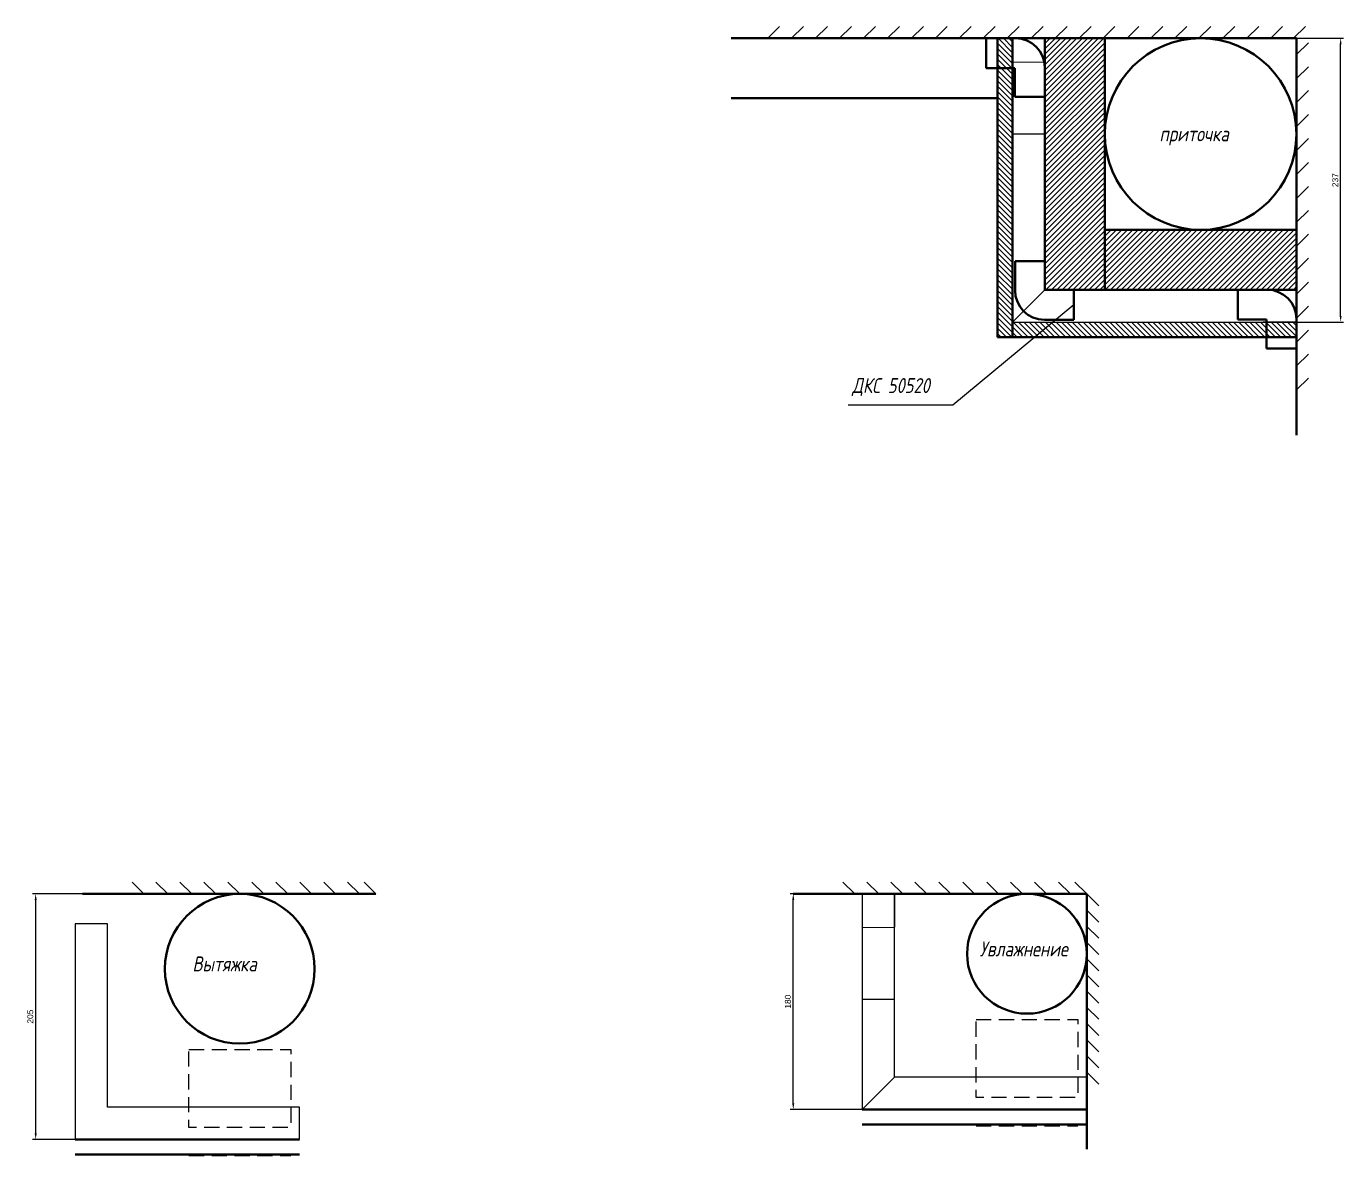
# Model space of a CAD drawing. Header units: millimetres. Extents: x -2730 to 1932, y -1098 to 281.
# Drawn here: x -2730 to -1630, y -1098 to -155 of the extents above; entities that cross this region are included whole.
import ezdxf

# ---------------------------------------------------------------- set-up
doc = ezdxf.new("R2010")
doc.units = ezdxf.units.MM
doc.linetypes.add('DASHED', pattern=[19.05, 12.7, -6.35])
doc.layers.add('02 ОВиК', color=7, linetype='Continuous')
doc.styles.get("Standard").update_dxf_attribs({"font": 'arial.ttf'})
doc.styles.add('ГОСТ-ISOCPEUR', font='isocpeui.ttf', dxfattribs={"width": 0.8})
doc.dimstyles.new('ISO-25', dxfattribs={"dimtxt": 2.5, "dimasz": 2.5, "dimexe": 1.25, "dimexo": 0.625, "dimtad": 1, "dimtxsty": 'Standard', "dimcen": 2.5, "dimadec": 0, "dimazin": 0, "dimtfac": 1, "dimtmove": 0, "dimatfit": 3, "dimfxl": 1, "dimarcsym": 0})

# ---------------------------------------------------------------- blocks, each defined once
blk = doc.blocks.new('ДКС 50520')
at = {"lineweight": -2}
for p, q in [((-1462.9, -328.8), (-1437.9, -328.8)), ((-1462.9, -353.3), (-1462.9, -328.8)), ((-1437.9, -328.8), (-1437.9, -352.8)), ((-1437.9, -352.8), (-1413.9, -352.8)), ((-1413.9, -377.8), (-1413.9, -352.8)), ((-1438.4, -377.8), (-1413.9, -377.8))]:
    blk.add_line(p, q, dxfattribs=at)
blk.add_arc((-1438.4, -353.3), 24.5, 180, 270, dxfattribs=at)
blk = doc.blocks.new('*D20')
at = {"color": 0, "lineweight": -2}
for p, q in [((-2032.2, -879.2), (-2092.3, -879.2)), ((-2089.8, -1054.2), (-2089.8, -884.2)), ((-2032.2, -1059.2), (-2092.3, -1059.2))]:
    blk.add_line(p, q, dxfattribs=at)
at = {"color": 0}
for points in [[(-2089, -884.2), (-2090.7, -884.2), (-2089.8, -879.2)], [(-2090.7, -1054.2), (-2089, -1054.2), (-2089.8, -1059.2)]]:
    blk.add_solid(points, dxfattribs=at)
at = {"layer": 'Defpoints', "color": 0}
for p in [(-2089.8, -879.2), (-2032.2, -879.2), (-2032.2, -1059.2)]:
    blk.add_point(p, dxfattribs=at)
at = {"color": 0, "insert": (-2094.3, -969.2), "char_height": 5, "attachment_point": 5, "rotation": 90}
blk.add_mtext('180', dxfattribs=at)
blk = doc.blocks.new('*D23')
at = {"color": 0, "lineweight": -2}
for p, q in [((-1669.7, -164.6), (-1630.3, -164.6)), ((-1632.8, -396.6), (-1632.8, -169.6)), ((-1669.7, -401.6), (-1630.3, -401.6))]:
    blk.add_line(p, q, dxfattribs=at)
at = {"color": 0}
for points in [[(-1632, -169.6), (-1633.6, -169.6), (-1632.8, -164.6)], [(-1633.6, -396.6), (-1632, -396.6), (-1632.8, -401.6)]]:
    blk.add_solid(points, dxfattribs=at)
at = {"layer": 'Defpoints', "color": 0}
for p in [(-1669.7, -164.6), (-1632.8, -164.6), (-1669.7, -401.6)]:
    blk.add_point(p, dxfattribs=at)
at = {"color": 0, "insert": (-1637.3, -283.1), "char_height": 5, "attachment_point": 5, "rotation": 90}
blk.add_mtext('237', dxfattribs=at)
blk = doc.blocks.new('*D25')
at = {"color": 0, "lineweight": -2}
for p, q in [((-2683.4, -879.2), (-2724.9, -879.2)), ((-2722.4, -884.2), (-2722.4, -1079.2)), ((-2689.5, -1084.2), (-2724.9, -1084.2))]:
    blk.add_line(p, q, dxfattribs=at)
at = {"color": 0}
for points in [[(-2721.5, -884.2), (-2723.2, -884.2), (-2722.4, -879.2)], [(-2723.2, -1079.2), (-2721.5, -1079.2), (-2722.4, -1084.2)]]:
    blk.add_solid(points, dxfattribs=at)
at = {"layer": 'Defpoints', "color": 0}
for p in [(-2683.4, -879.2), (-2722.4, -1084.2), (-2689.5, -1084.2)]:
    blk.add_point(p, dxfattribs=at)
at = {"color": 0, "insert": (-2726.9, -981.7), "char_height": 5, "attachment_point": 5, "rotation": 90}
blk.add_mtext('205', dxfattribs=at)

msp = doc.modelspace()

# ---------------------------------------------------------------- hatches: boundary and pattern name
h = msp.add_hatch()
h.set_pattern_fill('ANSI31', color=252, angle=90, style=0)
h.paths.add_polyline_path([(-1906.683, -414.139), (-1906.683, -164.639), (-1919.183, -164.639), (-1919.183, -414.139)])
h.paths.add_polyline_path([(-1669.683, -414.139), (-1669.683, -401.639), (-1906.683, -401.639), (-1906.683, -414.139)])
h = msp.add_hatch()
h.set_pattern_fill('ANSI31', color=252, style=0)
h.paths.add_polyline_path([(-1829.683, -374.639), (-1829.683, -164.639), (-1879.683, -164.639), (-1879.683, -374.639)])
h.paths.add_polyline_path([(-1669.683, -374.639), (-1669.683, -324.639), (-1829.683, -324.639), (-1829.683, -374.639)])

# ---------------------------------------------------------------- linework, layer by layer
at = {"lineweight": 40}
for p, q in [((-1669.683, -164.639), (-2141.683, -164.639)), ((-1669.683, -164.639), (-1669.683, -496.204)), ((-1919.183, -214.639), (-2141.683, -214.639)), ((-2683.397, -879.23), (-2438.252, -879.23)), ((-2089.825, -879.23), (-1844.68, -879.23)), ((-1844.68, -1092.529), (-1844.68, -879.23))]:
    msp.add_line(p, q, dxfattribs=at)
for p, q in [((-2101.214, -154.681), (-2111.171, -164.639)), ((-2081.214, -154.681), (-2091.171, -164.639)), ((-2061.214, -154.681), (-2071.171, -164.639)), ((-2041.214, -154.681), (-2051.171, -164.639)), ((-2021.214, -154.681), (-2031.171, -164.639)), ((-2001.214, -154.681), (-2011.171, -164.639)), ((-1981.214, -154.681), (-1991.171, -164.639)), ((-1961.214, -154.681), (-1971.171, -164.639)), ((-1941.214, -154.681), (-1951.171, -164.639)), ((-1921.214, -154.681), (-1931.171, -164.639)), ((-1901.214, -154.681), (-1911.171, -164.639)), ((-1881.214, -154.681), (-1891.171, -164.639)), ((-1861.214, -154.681), (-1871.171, -164.639)), ((-1841.214, -154.681), (-1851.171, -164.639)), ((-1821.214, -154.681), (-1831.171, -164.639)), ((-1801.214, -154.681), (-1811.171, -164.639)), ((-1781.214, -154.681), (-1791.171, -164.639)), ((-1761.214, -154.681), (-1771.171, -164.639)), ((-1741.214, -154.681), (-1751.171, -164.639)), ((-1721.214, -154.681), (-1731.171, -164.639)), ((-1701.214, -154.681), (-1711.171, -164.639)), ((-1681.214, -154.681), (-1691.171, -164.639)), ((-1662.14, -154.681), (-1672.097, -164.639)), ((-1659.726, -168.378), (-1669.683, -178.335)), ((-1659.726, -188.378), (-1669.683, -198.335)), ((-1659.726, -208.378), (-1669.683, -218.335)), ((-1659.726, -228.378), (-1669.683, -238.335)), ((-1659.726, -248.378), (-1669.683, -258.335)), ((-1659.726, -268.378), (-1669.683, -278.335)), ((-1659.726, -288.378), (-1669.683, -298.335)), ((-1659.726, -308.378), (-1669.683, -318.335)), ((-1659.726, -328.378), (-1669.683, -338.335)), ((-1659.726, -348.378), (-1669.683, -358.335)), ((-1659.726, -368.378), (-1669.683, -378.335)), ((-1855.683, -387.139), (-1956.595, -470.992)), ((-1659.726, -388.378), (-1669.683, -398.335)), ((-1659.726, -408.378), (-1669.683, -418.335)), ((-1659.726, -428.378), (-1669.683, -438.335)), ((-1659.726, -448.378), (-1669.683, -458.335)), ((-1956.595, -470.992), (-2043.997, -470.992)), ((-2641.91, -869.273), (-2631.952, -879.23)), ((-2621.91, -869.273), (-2611.952, -879.23)), ((-2601.91, -869.273), (-2591.952, -879.23)), ((-2581.91, -869.273), (-2571.952, -879.23)), ((-2561.91, -869.273), (-2551.952, -879.23)), ((-2541.91, -869.273), (-2531.952, -879.23)), ((-2521.91, -869.273), (-2511.952, -879.23)), ((-2501.91, -869.273), (-2491.952, -879.23)), ((-2481.91, -869.273), (-2471.952, -879.23)), ((-2461.91, -869.273), (-2451.952, -879.23)), ((-2448.209, -869.273), (-2438.252, -879.23)), ((-2048.337, -869.273), (-2038.38, -879.23)), ((-2028.337, -869.273), (-2018.38, -879.23)), ((-2008.337, -869.273), (-1998.38, -879.23)), ((-1988.337, -869.273), (-1978.38, -879.23)), ((-1968.337, -869.273), (-1958.38, -879.23)), ((-1948.337, -869.273), (-1938.38, -879.23)), ((-1928.337, -869.273), (-1918.38, -879.23)), ((-1908.337, -869.273), (-1898.38, -879.23)), ((-1888.337, -869.273), (-1878.38, -879.23)), ((-1868.337, -869.273), (-1858.38, -879.23)), ((-1854.637, -869.273), (-1844.68, -879.23)), ((-1844.68, -879.23), (-1834.723, -889.187)), ((-1844.68, -892.765), (-1834.723, -902.722)), ((-1844.68, -906.3), (-1834.723, -916.257)), ((-1844.68, -919.835), (-1834.723, -929.792)), ((-1844.68, -933.37), (-1834.723, -943.327)), ((-1844.68, -946.905), (-1834.723, -956.862)), ((-1844.68, -960.44), (-1834.723, -970.397)), ((-1844.68, -973.975), (-1834.723, -983.932)), ((-1844.68, -987.51), (-1834.723, -997.467)), ((-1844.68, -1001.045), (-1834.723, -1011.002)), ((-1844.68, -1014.58), (-1834.723, -1024.537)), ((-1844.68, -1028.115), (-1834.723, -1038.072))]:
    msp.add_line(p, q)
at = {"color": 252, "lineweight": 40}
for p, q in [((-1919.183, -164.639), (-1919.183, -414.139)), ((-1919.183, -164.639), (-1906.683, -164.639)), ((-1906.683, -164.639), (-1906.683, -414.139)), ((-1879.683, -374.639), (-1879.683, -164.639)), ((-1829.683, -374.639), (-1829.683, -164.639)), ((-1829.683, -324.639), (-1669.683, -324.639)), ((-1879.683, -374.639), (-1669.683, -374.639)), ((-1919.183, -414.139), (-1669.683, -414.139)), ((-2032.18, -1059.23), (-1844.68, -1059.23)), ((-2032.18, -1071.73), (-1844.68, -1071.73)), ((-2689.452, -1084.23), (-2501.952, -1084.23)), ((-2689.452, -1096.73), (-2501.952, -1096.73))]:
    msp.add_line(p, q, dxfattribs=at)
at = {"color": 1}
for p, q in [((-1906.683, -401.639), (-1879.683, -374.639)), ((-2032.18, -1059.23), (-2005.18, -1032.23))]:
    msp.add_line(p, q, dxfattribs=at)
at = {"color": 3, "const_width": 1}
for points in [[(-1906.683, -192.639), (-1906.683, -164.639), (-1879.683, -164.639), (-1879.683, -192.639)], [(-1697.683, -374.639), (-1669.683, -374.639), (-1669.683, -401.639), (-1697.683, -401.639)], [(-2005.18, -907.23), (-2005.18, -879.23), (-2032.18, -879.23), (-2032.18, -907.23)], [(-1872.68, -1059.23), (-1844.68, -1059.23), (-1844.68, -1032.23), (-1872.68, -1032.23)]]:
    msp.add_lwpolyline(points, dxfattribs=at)
at = {"color": 1}
for points in [[(-1669.683, -374.639), (-1879.683, -374.639), (-1879.683, -164.639), (-1906.683, -164.639), (-1906.683, -401.639), (-1669.683, -401.639)], [(-1844.68, -1032.23), (-2005.18, -1032.23), (-2005.18, -879.23), (-2032.18, -879.23), (-2032.18, -1059.23), (-1844.68, -1059.23)], [(-2501.952, -1057.23), (-2662.452, -1057.23), (-2662.452, -904.23), (-2689.452, -904.23), (-2689.452, -1084.23), (-2501.952, -1084.23)]]:
    msp.add_lwpolyline(points, close=True, dxfattribs=at)
at = {"color": 5, "const_width": 1}
for points in [[(-1879.683, -244.639), (-1906.683, -244.639), (-1906.683, -184.639), (-1879.683, -184.639)], [(-2005.18, -967.23), (-2032.18, -967.23), (-2032.18, -907.23), (-2005.18, -907.23)]]:
    msp.add_lwpolyline(points, dxfattribs=at)
at = {"lineweight": 40}
for centre, radius in [((-1749.683, -244.639), 80), ((-2551.952, -941.73), 62.5), ((-1894.68, -929.23), 50)]:
    msp.add_circle(centre, radius, dxfattribs=at)
at = {"layer": '02 ОВиК', "linetype": 'DASHED', "lineweight": -2}
for p, q in [((-1937.18, -1072.813), (-1852.18, -1072.813)), ((-2594.452, -1097.813), (-2509.452, -1097.813))]:
    msp.add_line(p, q, dxfattribs=at)
at = {"layer": '02 ОВиК', "linetype": 'DASHED', "lineweight": -2, "flags": 128}
for points in [[(-1937.18, -984.23), (-1852.18, -984.23), (-1852.18, -1049.23), (-1937.18, -1049.23)], [(-2594.452, -1009.23), (-2509.452, -1009.23), (-2509.452, -1074.23), (-2594.452, -1074.23)]]:
    msp.add_lwpolyline(points, close=True, dxfattribs=at)
at = {"layer": 'Defpoints', "color": 2}
for p in [(-1127.367, 163.793), (-1112.162, 103.793), (-1112.162, 91.293)]:
    msp.add_xline(p, (-1, 0), dxfattribs=at)

# ---------------------------------------------------------------- block references
at = {"lineweight": 40, "rotation": 180}
for p in [(-3342.611, -542.419), (-3132.611, -752.419)]:
    msp.add_blockref('ДКС 50520', p, dxfattribs=at)
at = {"lineweight": 40}
msp.add_blockref('ДКС 50520', (-441.755, -21.858), dxfattribs=at)

# ---------------------------------------------------------------- texts
at = {"linetype": 'Continuous', "style": 'ГОСТ-ISOCPEUR', "width": 0.8}
for s, p in [('приточка', (-1784.062, -250.708)), ('ДКС 50520', (-2040.666, -460.926)), ('Увлажнение', (-1934.164, -931.409)), ('Вытяжка', (-2591.437, -943.909))]:
    msp.add_text(s, height=12.5, dxfattribs=at).set_placement(p)

# ---------------------------------------------------------------- dimensions: what is measured, and where the dimension line sits
for base, p1, p2, picture, middle in [((-1632.785, -164.639), (-1669.683, -401.639), (-1669.683, -164.639), '*D23', (-1637.285, -283.139)), ((-2722.376, -1084.23), (-2683.397, -879.23), (-2689.452, -1084.23), '*D25', (-2726.876, -981.73)), ((-2089.825, -879.23), (-2032.18, -1059.23), (-2032.18, -879.23), '*D20', (-2094.325, -969.23))]:
    dim = msp.add_linear_dim(base=base, p1=p1, p2=p2, angle=90, dimstyle='ISO-25', override={"dimtxt": 5, "dimasz": 5, "dimexe": 2.5, "dimexo": 0, "dimgap": 2})
    dim.commit()
    dim.dimension.update_dxf_attribs({"geometry": picture, "text_midpoint": middle})

doc.saveas('drawing.dxf')
